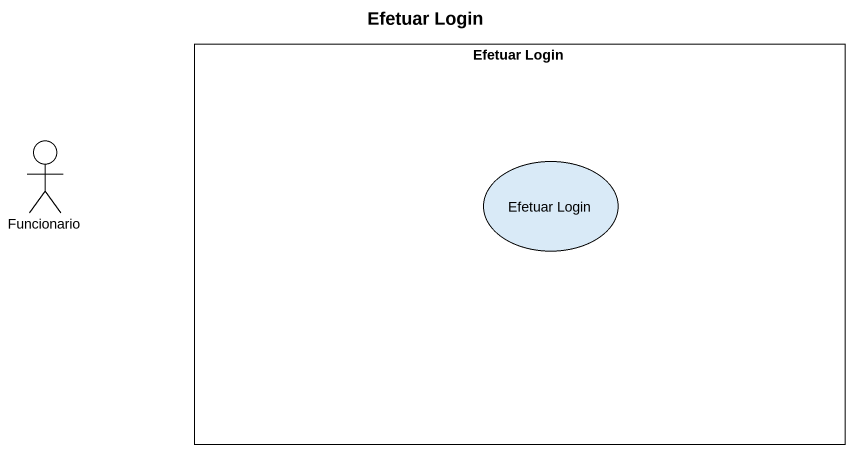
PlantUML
@startuml
title Efetuar Login
rectangle "Efetuar Login" as Efetuar_Login {
  usecase "Efetuar Login" as Efetuar_Login_2
}
actor Funcionario
@enduml
